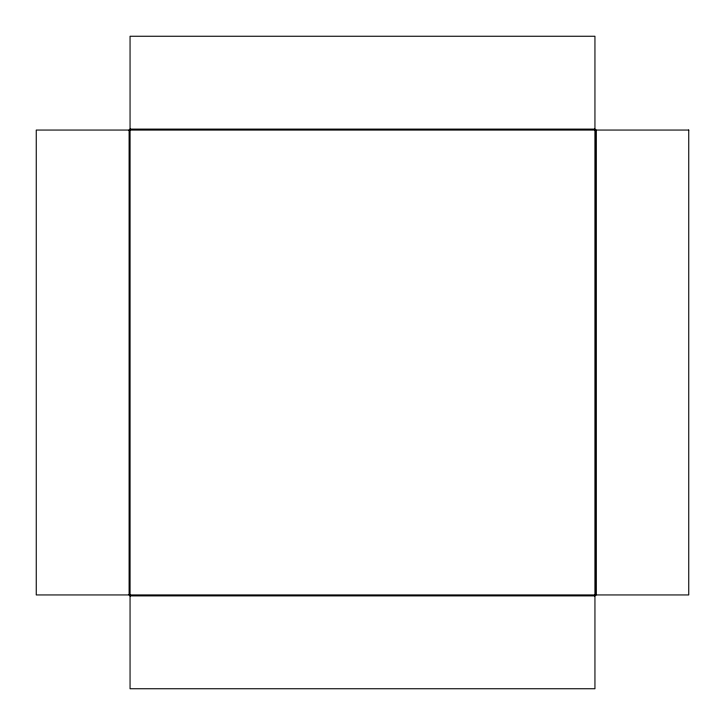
<?xml version="1.0" encoding="UTF-8"?>
<svg xmlns="http://www.w3.org/2000/svg" width="725" height="725" viewBox="0 0 725 725"><rect width="100%" height="100%" fill="white"/><g stroke="black" fill="none" stroke-linecap="round" stroke-linejoin="round"><path stroke-width="1.09" d="M130.056 595.877L130.056 688.75L594.944 688.75L594.944 36.25L130.056 36.25L130.056 595.877L594.944 595.877M130.056 129.123L594.944 129.123M129.123 130.056L129.123 594.944M595.877 130.056L595.877 594.944L595.877 130.056M688.75 130.056L688.75 594.944L36.25 594.944L36.25 130.056L688.75 130.056"/></g></svg>
